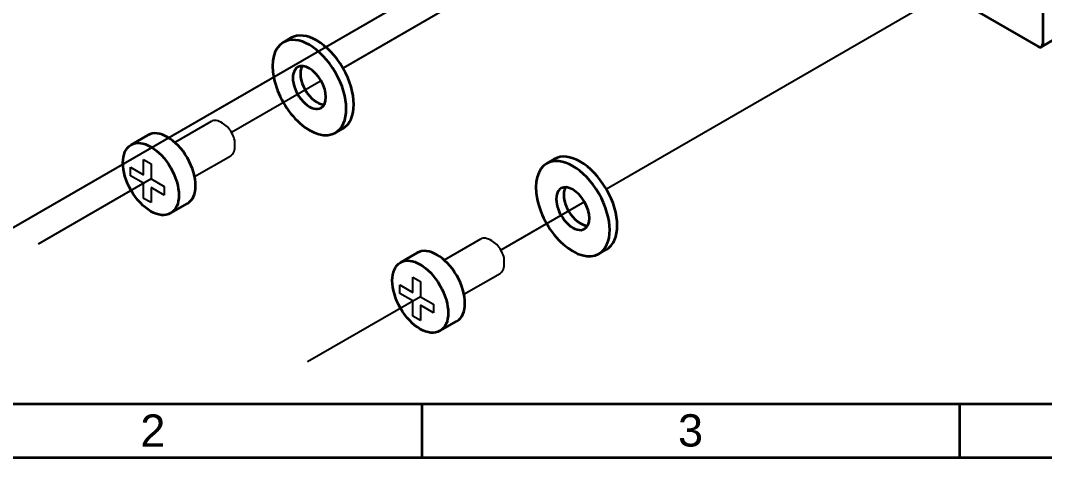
# Model space of a CAD drawing. Header units: millimetres. Extents: x 10 to 410, y 10 to 287.
# Drawn here: x 77.7 to 172.9, y 10 to 50.6 of the extents above; entities that cross this region are included whole.
import ezdxf

# ---------------------------------------------------------------- set-up
doc = ezdxf.new("R2010")
doc.units = ezdxf.units.MM
for name, color, linetype, lineweight, true_color in [('assembly lines', 14, 'Continuous', 25, 0x800000), ('detail lines', 7, 'Continuous', 25, 0x000000), ('frame', 5, 'Continuous', 35, 0x0000ff), ('outlines', 7, 'Continuous', 35, 0x000000)]:
    doc.layers.add(name, color=color, linetype=linetype, lineweight=lineweight, true_color=true_color)
doc.styles.add('textstyle14', font='')
doc.styles.add('textstyle16', font='')
doc.styles.get('textstyle14').set_extended_font_data('Nimbus Sans L')
doc.styles.get('textstyle16').set_extended_font_data('Nimbus Sans L')

msp = doc.modelspace()

# ---------------------------------------------------------------- linework, layer by layer
at = {"layer": 'assembly lines'}
for p, q in [((122.238, 57.483), (71.502, 28.19)), ((123.538, 55.353), (107.683, 46.199)), ((167.324, 55.232), (132.179, 34.941)), ((105.647, 45.023), (97.327, 40.22)), ((89.83, 35.892), (79.321, 29.824)), ((130.142, 33.765), (122.373, 29.28)), ((114.876, 24.951), (104.367, 18.884))]:
    msp.add_line(p, q, dxfattribs=at)
at = {"layer": 'detail lines'}
for p, q in [((95.421, 41.241), (92.05, 39.294)), ((89.137, 37.692), (89.83, 37.292)), ((89.137, 36.292), (89.137, 37.692)), ((89.83, 37.292), (89.83, 35.892)), ((93.887, 36.112), (97.258, 38.059)), ((87.925, 36.192), (87.925, 36.992)), ((87.925, 36.992), (89.137, 36.292)), ((89.137, 35.492), (87.925, 36.192)), ((89.137, 34.092), (89.137, 35.492)), ((89.83, 35.892), (91.042, 35.192)), ((91.042, 34.392), (89.83, 35.092)), ((89.83, 35.092), (89.83, 33.692)), ((91.042, 35.192), (91.042, 34.392)), ((89.83, 33.692), (89.137, 34.092)), ((120.467, 30.301), (117.096, 28.354)), ((114.184, 26.751), (114.876, 26.351)), ((114.184, 25.351), (114.184, 26.751)), ((118.933, 25.172), (122.305, 27.119)), ((112.971, 25.251), (112.971, 26.051)), ((112.971, 26.051), (114.184, 25.351)), ((114.876, 26.351), (114.876, 24.951)), ((114.184, 24.551), (112.971, 25.251)), ((114.876, 24.951), (116.089, 24.251)), ((114.184, 23.151), (114.184, 24.551)), ((116.089, 23.451), (114.876, 24.151)), ((114.876, 24.151), (114.876, 22.751)), ((116.089, 24.251), (116.089, 23.451)), ((114.876, 22.751), (114.184, 23.151))]:
    msp.add_line(p, q, dxfattribs=at)
for centre, major_axis, start_param, end_param in [((96.34, 39.65), (-0.919, 1.591), 5.403174, 0), ((96.573, 39.785), (-0.753, 1.305), 3.822504, 5.602278), ((96.34, 39.65), (-0.919, 1.591), 3.141593, 4.021609), ((121.386, 28.71), (-0.919, 1.591), 5.403174, 0), ((121.62, 28.845), (-0.753, 1.305), 3.822504, 5.602278), ((121.386, 28.71), (-0.919, 1.591), 3.141593, 4.021609)]:
    msp.add_ellipse(centre, major_axis=major_axis, ratio=0.57735, start_param=start_param, end_param=end_param, dxfattribs=at)
at = {"layer": 'frame'}
for p, q in [((15, 15), (405, 15)), ((115, 15), (115, 10)), ((165, 15), (165, 10)), ((10, 10), (410, 10))]:
    msp.add_line(p, q, dxfattribs=at)
at = {"layer": 'outlines'}
for p, q in [((172.753, 175.97), (172.753, 48.466)), ((138.285, 67.867), (172.32, 48.216)), ((102.131, 48.594), (102.833, 48.999)), ((172.627, 48.186), (174.359, 49.186)), ((106.982, 40.194), (107.683, 40.599)), ((87.981, 39.067), (89.54, 39.967)), ((126.627, 37.336), (127.329, 37.741)), ((91.655, 32.703), (93.214, 33.603)), ((113.027, 28.127), (114.586, 29.027)), ((131.477, 28.935), (132.179, 29.34)), ((116.702, 21.763), (118.261, 22.663))]:
    msp.add_line(p, q, dxfattribs=at)
for centre, major_axis, start_param, end_param in [((105.258, 44.799), (-2.425, 4.2), 3.141593, 0), ((104.557, 44.394), (-2.425, 4.2), 0, 3.141593), ((104.557, 44.394), (-2.425, 4.2), 3.141593, 0), ((172.32, 48.716), (-0.306, 0.53), 2.356194, 3.926991), ((104.557, 44.394), (-1.09, 1.888), 0, 3.141593), ((104.557, 44.394), (-1.09, 1.888), 3.141593, 0), ((105.258, 44.799), (-1.09, 1.888), 0.327602, 2.813991), ((91.377, 36.785), (-1.837, 3.182), 3.141593, 0), ((129.052, 33.136), (-2.425, 4.2), 3.141593, 0), ((129.754, 33.541), (-2.425, 4.2), 3.141593, 0), ((129.052, 33.136), (-2.425, 4.2), 0, 3.141593), ((129.052, 33.136), (-1.09, 1.888), 3.141593, 0), ((129.052, 33.136), (-1.09, 1.888), 0, 3.141593), ((129.754, 33.541), (-1.09, 1.888), 0.327602, 2.813991), ((116.424, 25.845), (-1.837, 3.182), 3.141593, 0)]:
    msp.add_ellipse(centre, major_axis=major_axis, ratio=0.57735, start_param=start_param, end_param=end_param, dxfattribs=at)
for centre in [(89.818, 35.885), (114.865, 24.945)]:
    msp.add_ellipse(centre, major_axis=(-1.837, 3.182), ratio=0.57735, dxfattribs=at)

# ---------------------------------------------------------------- texts
at = {"layer": 'frame', "char_height": 3, "attachment_point": 5}
for s, insert, style in [('2', (90, 12.5), 'textstyle16'), ('3', (140, 12.5), 'textstyle14')]:
    msp.add_mtext(s, dxfattribs=dict(at, insert=insert, style=style))

doc.saveas('drawing.dxf')
